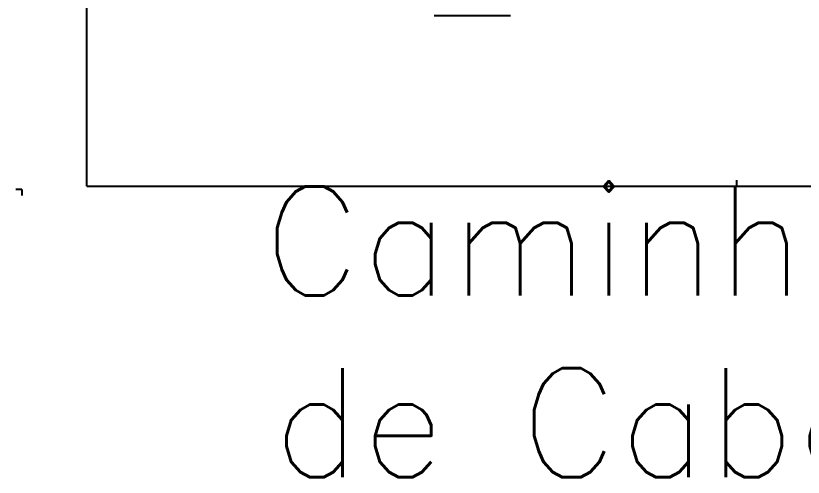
# Model space of a CAD drawing. Extents: x -8 to 729, y -363 to 534.
# Drawn here: x 248.9 to 306.6, y -23.3 to 10.5 of the extents above; entities that cross this region are included whole.
import ezdxf

# ---------------------------------------------------------------- set-up
doc = ezdxf.new("R2010")
doc.units = 0
doc.header["$LTSCALE"] = 0.8
doc.header["$MEASUREMENT"] = 0
doc.layers.get('0').update_dxf_attribs({"color": 3, "linetype": 'CONTINUOUS'})
doc.layers.add('1', color=7, linetype='CONTINUOUS')
doc.layers.add('Desenho base', color=7, linetype='CONTINUOUS')
doc.styles.get("Standard").update_dxf_attribs({"font": 'ROMANS'})

# ---------------------------------------------------------------- blocks, each defined once
blk = doc.blocks.new('Folha A3')
at = {"color": 0}
for p, q in [((21, 1), (21, 288)), ((231, 3), (231, 1)), ((0, 0), (-2, 0)), ((0, 0), (0, -2)), ((21, 1), (411, 1))]:
    blk.add_line(p, q, dxfattribs=at)

msp = doc.modelspace()

# ---------------------------------------------------------------- linework, layer by layer
at = {"layer": 'Desenho base', "color": 7}
msp.add_line((285.145, 10.526), (279.545, 10.526), dxfattribs=at)

# ---------------------------------------------------------------- block references
at = {"layer": '1', "xscale": 0.2268822454281782, "yscale": 0.2268822454281782, "zscale": 0.2268822454281782}
msp.add_blockref('Folha A3', (249.312, -2.197), dxfattribs=at)

# ---------------------------------------------------------------- texts
at = {"layer": '1', "insert": (293.052, -12.649), "char_height": 8, "attachment_point": 5}
msp.add_mtext_dynamic_manual_height_columns('Caminhos de Cabos', width=63.19061, gutter_width=15, heights=[0], dxfattribs=at)

doc.saveas('drawing.dxf')
